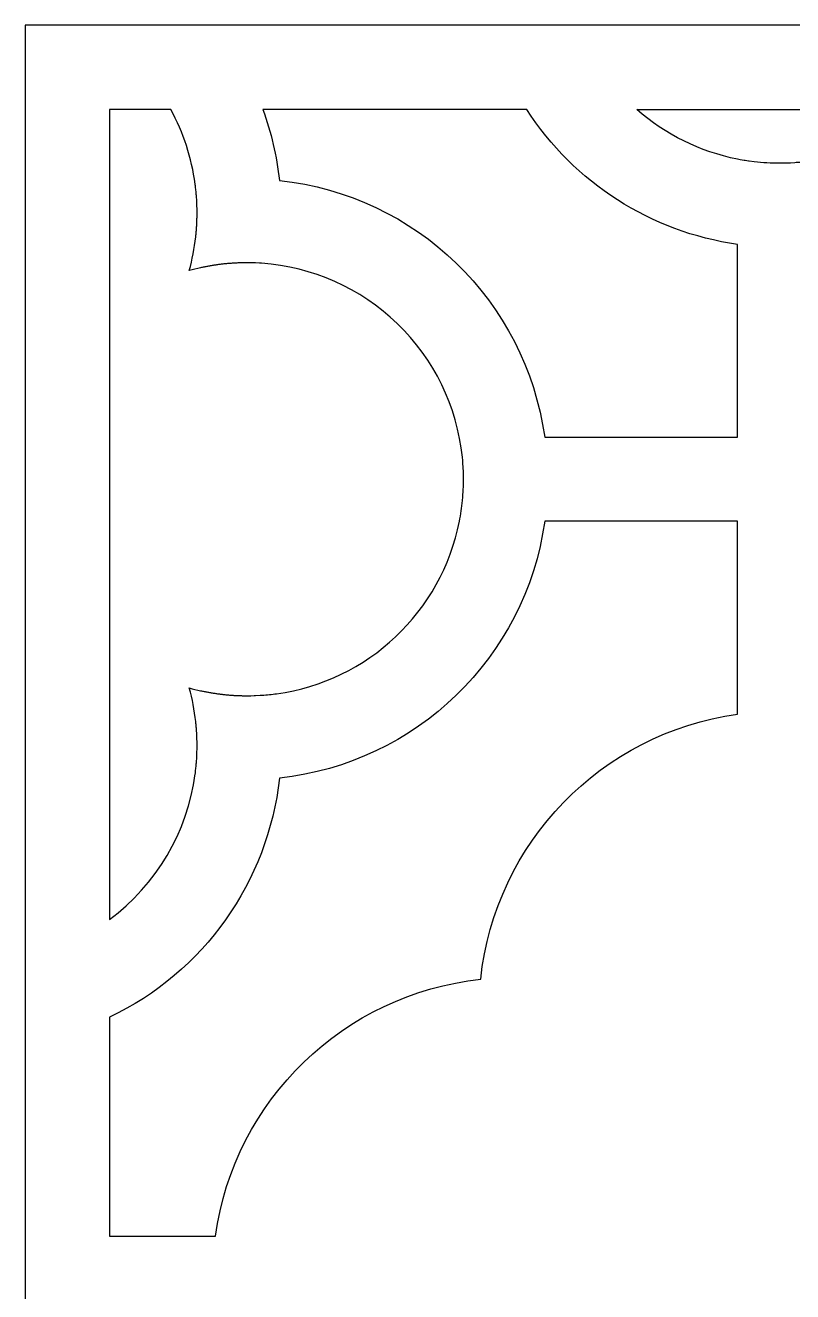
# Model space of a CAD drawing. Header units: centimetres. Extents: x -7.4 to -1.5, y -9 to 2.2.
# Drawn here: x -7.44 to -6.471, y 0.636 to 2.235 of the extents above; entities that cross this region are included whole.
import ezdxf

# ---------------------------------------------------------------- set-up
doc = ezdxf.new("R2010")
doc.units = ezdxf.units.CM
doc.header["$MEASUREMENT"] = 0
doc.layers.add('layer 1', color=7, linetype='Continuous')

msp = doc.modelspace()

# ---------------------------------------------------------------- linework, layer by layer
at = {"layer": 'layer 1', "color": 250}
for points, knots in [([(-7.43951, 2.23468), (-7.43951, 2.23468), (-7.33331, 2.23468), (-7.33331, 2.23468), (-7.33331, 2.23468), (-7.33331, 2.23468), (-1.60574, 2.23468), (-1.60574, 2.23468), (-1.60574, 2.23468), (-1.60574, 2.23468), (-1.49953, 2.23468), (-1.49953, 2.23468), (-1.49953, 2.23468), (-1.49953, 2.23468), (-1.49953, 2.12848), (-1.49953, 2.12848), (-1.49953, 2.12848), (-1.49953, 2.12848), (-1.49953, -8.89401), (-1.49953, -8.89401), (-1.49953, -8.89401), (-1.49953, -8.89401), (-1.49953, -9.00021), (-1.49953, -9.00021), (-1.49953, -9.00021), (-1.49953, -9.00021), (-1.60574, -9.00021), (-1.60574, -9.00021), (-1.60574, -9.00021), (-1.60574, -9.00021), (-7.33331, -9.00021), (-7.33331, -9.00021), (-7.33331, -9.00021), (-7.33331, -9.00021), (-7.43951, -9.00021), (-7.43951, -9.00021), (-7.43951, -9.00021), (-7.43951, -9.00021), (-7.43951, -8.89401), (-7.43951, -8.89401), (-7.43951, -8.89401), (-7.43951, -8.89401), (-7.43951, 2.12848), (-7.43951, 2.12848), (-7.43951, 2.12848), (-7.43951, 2.12848), (-7.43951, 2.23468), (-7.43951, 2.23468)], [0, 0, 0, 0, 0.0769231, 0.0769231, 0.0769231, 0.0769231, 0.1538462, 0.1538462, 0.1538462, 0.1538462, 0.2307692, 0.2307692, 0.2307692, 0.2307692, 0.3076923, 0.3076923, 0.3076923, 0.3076923, 0.3846154, 0.3846154, 0.3846154, 0.3846154, 0.4615385, 0.4615385, 0.4615385, 0.4615385, 0.5384615, 0.5384615, 0.5384615, 0.5384615, 0.6153846, 0.6153846, 0.6153846, 0.6153846, 0.6923077, 0.6923077, 0.6923077, 0.6923077, 0.7692308, 0.7692308, 0.7692308, 0.7692308, 0.8461538, 0.8461538, 0.8461538, 0.8461538, 1, 1, 1, 1]), ([(-7.25585, 2.12848), (-7.2399, 2.0992), (-7.22947, 2.06723), (-7.22508, 2.0342), (-7.22508, 2.0342), (-7.22508, 2.0342), (-7.22492, 2.03305), (-7.22492, 2.03305), (-7.22492, 2.03305), (-7.22492, 2.03305), (-7.22479, 2.03189), (-7.22479, 2.03189), (-7.22479, 2.03189), (-7.22479, 2.03189), (-7.22451, 2.02957), (-7.22451, 2.02957), (-7.22451, 2.02957), (-7.22451, 2.02957), (-7.2243, 2.02784), (-7.2243, 2.02784), (-7.2243, 2.02784), (-7.2243, 2.02784), (-7.22417, 2.0267), (-7.22417, 2.0267), (-7.22417, 2.0267), (-7.22417, 2.0267), (-7.224, 2.02494), (-7.224, 2.02494), (-7.224, 2.02494), (-7.224, 2.02494), (-7.22386, 2.02345), (-7.22386, 2.02345), (-7.22386, 2.02345), (-7.22386, 2.02345), (-7.22374, 2.02204), (-7.22374, 2.02204), (-7.22374, 2.02204), (-7.22374, 2.02204), (-7.22364, 2.02085), (-7.22364, 2.02085), (-7.22364, 2.02085), (-7.22364, 2.02085), (-7.22356, 2.01987), (-7.22356, 2.01987), (-7.22356, 2.01987), (-7.22356, 2.01987), (-7.22345, 2.01852), (-7.22345, 2.01852), (-7.22345, 2.01852), (-7.22345, 2.01852), (-7.22311, 2.01327), (-7.22311, 2.01327), (-7.22311, 2.01327), (-7.22311, 2.01327), (-7.22304, 2.0121), (-7.22304, 2.0121), (-7.22304, 2.0121), (-7.22304, 2.0121), (-7.223, 2.01092), (-7.223, 2.01092), (-7.223, 2.01092), (-7.223, 2.01092), (-7.22293, 2.00975), (-7.22293, 2.00975), (-7.22293, 2.00975), (-7.22293, 2.00975), (-7.22289, 2.00856), (-7.22289, 2.00856), (-7.22289, 2.00856), (-7.22289, 2.00856), (-7.22283, 2.00683), (-7.22283, 2.00683), (-7.22283, 2.00683), (-7.22283, 2.00683), (-7.22272, 2.00291), (-7.22272, 2.00291), (-7.22272, 2.00291), (-7.22272, 2.00291), (-7.22271, 2.00144), (-7.22271, 2.00144), (-7.22271, 2.00144), (-7.22271, 2.00144), (-7.22267, 1.99965), (-7.22267, 1.99965), (-7.22267, 1.99965), (-7.22267, 1.99965), (-7.22265, 1.9979), (-7.22265, 1.9979), (-7.22265, 1.9979), (-7.22265, 1.9979), (-7.22267, 1.99671), (-7.22267, 1.99671), (-7.22267, 1.99671), (-7.22267, 1.99671), (-7.22267, 1.99554), (-7.22267, 1.99554), (-7.22267, 1.99554), (-7.22267, 1.99554), (-7.22271, 1.99435), (-7.22271, 1.99435), (-7.22271, 1.99435), (-7.22271, 1.99435), (-7.22271, 1.99317), (-7.22271, 1.99317), (-7.22271, 1.99317), (-7.22271, 1.99317), (-7.22274, 1.992), (-7.22274, 1.992), (-7.22274, 1.992), (-7.22274, 1.992), (-7.22276, 1.99081), (-7.22276, 1.99081), (-7.22276, 1.99081), (-7.22276, 1.99081), (-7.22279, 1.98964), (-7.22279, 1.98964), (-7.22279, 1.98964), (-7.22279, 1.98964), (-7.22283, 1.98847), (-7.22283, 1.98847), (-7.22283, 1.98847), (-7.22283, 1.98847), (-7.22289, 1.9873), (-7.22289, 1.9873), (-7.22289, 1.9873), (-7.22289, 1.9873), (-7.22293, 1.9861), (-7.22293, 1.9861), (-7.22293, 1.9861), (-7.22293, 1.9861), (-7.223, 1.98493), (-7.223, 1.98493), (-7.223, 1.98493), (-7.223, 1.98493), (-7.22304, 1.98377), (-7.22304, 1.98377), (-7.22304, 1.98377), (-7.22304, 1.98377), (-7.22311, 1.9826), (-7.22311, 1.9826), (-7.22311, 1.9826), (-7.22311, 1.9826), (-7.22316, 1.98144), (-7.22316, 1.98144), (-7.22316, 1.98144), (-7.22316, 1.98144), (-7.22324, 1.98026), (-7.22324, 1.98026), (-7.22324, 1.98026), (-7.22324, 1.98026), (-7.2233, 1.97911), (-7.2233, 1.97911), (-7.2233, 1.97911), (-7.2233, 1.97911), (-7.2234, 1.97794), (-7.2234, 1.97794), (-7.2234, 1.97794), (-7.2234, 1.97794), (-7.22348, 1.9768), (-7.22348, 1.9768), (-7.22348, 1.9768), (-7.22348, 1.9768), (-7.22358, 1.97561), (-7.22358, 1.97561), (-7.22358, 1.97561), (-7.22358, 1.97561), (-7.22367, 1.97446), (-7.22367, 1.97446), (-7.22367, 1.97446), (-7.22367, 1.97446), (-7.2238, 1.97328), (-7.2238, 1.97328), (-7.2238, 1.97328), (-7.2238, 1.97328), (-7.22389, 1.97214), (-7.22389, 1.97214), (-7.22389, 1.97214), (-7.22389, 1.97214), (-7.224, 1.97098), (-7.224, 1.97098), (-7.224, 1.97098), (-7.224, 1.97098), (-7.22409, 1.96985), (-7.22409, 1.96985), (-7.22409, 1.96985), (-7.22409, 1.96985), (-7.22422, 1.96869), (-7.22422, 1.96869), (-7.22422, 1.96869), (-7.22422, 1.96869), (-7.22435, 1.96754), (-7.22435, 1.96754), (-7.22435, 1.96754), (-7.22593, 1.95316), (-7.22866, 1.93894), (-7.23252, 1.925), (-7.23252, 1.925), (-7.22779, 1.92628), (-7.22303, 1.92745), (-7.21825, 1.92849), (-7.21825, 1.92849), (-7.21825, 1.92849), (-7.21713, 1.92874), (-7.21713, 1.92874), (-7.21713, 1.92874), (-7.21713, 1.92874), (-7.21602, 1.92897), (-7.21602, 1.92897), (-7.21602, 1.92897), (-7.21602, 1.92897), (-7.2149, 1.92922), (-7.2149, 1.92922), (-7.2149, 1.92922), (-7.2149, 1.92922), (-7.21378, 1.92943), (-7.21378, 1.92943), (-7.21378, 1.92943), (-7.21378, 1.92943), (-7.21267, 1.92966), (-7.21267, 1.92966), (-7.21267, 1.92966), (-7.21267, 1.92966), (-7.21156, 1.92987), (-7.21156, 1.92987), (-7.21156, 1.92987), (-7.21156, 1.92987), (-7.21044, 1.93009), (-7.21044, 1.93009), (-7.21044, 1.93009), (-7.21044, 1.93009), (-7.20932, 1.93028), (-7.20932, 1.93028), (-7.20932, 1.93028), (-7.20932, 1.93028), (-7.20818, 1.93051), (-7.20818, 1.93051), (-7.20818, 1.93051), (-7.20818, 1.93051), (-7.20708, 1.9307), (-7.20708, 1.9307), (-7.20708, 1.9307), (-7.20708, 1.9307), (-7.20593, 1.93092), (-7.20593, 1.93092), (-7.20593, 1.93092), (-7.20593, 1.93092), (-7.20482, 1.93108), (-7.20482, 1.93108), (-7.20482, 1.93108), (-7.20482, 1.93108), (-7.20368, 1.93127), (-7.20368, 1.93127), (-7.20368, 1.93127), (-7.20368, 1.93127), (-7.20255, 1.93146), (-7.20255, 1.93146), (-7.20255, 1.93146), (-7.20255, 1.93146), (-7.20141, 1.93164), (-7.20141, 1.93164), (-7.20141, 1.93164), (-7.20141, 1.93164), (-7.20028, 1.93181), (-7.20028, 1.93181), (-7.20028, 1.93181), (-7.20028, 1.93181), (-7.19914, 1.93198), (-7.19914, 1.93198), (-7.19914, 1.93198), (-7.19914, 1.93198), (-7.19798, 1.93214), (-7.19798, 1.93214), (-7.19798, 1.93214), (-7.19798, 1.93214), (-7.19683, 1.93232), (-7.19683, 1.93232), (-7.19683, 1.93232), (-7.19683, 1.93232), (-7.19572, 1.93246), (-7.19572, 1.93246), (-7.19572, 1.93246), (-7.19572, 1.93246), (-7.19456, 1.93261), (-7.19456, 1.93261), (-7.19456, 1.93261), (-7.19456, 1.93261), (-7.19342, 1.93274), (-7.19342, 1.93274), (-7.19342, 1.93274), (-7.19342, 1.93274), (-7.19227, 1.9329), (-7.19227, 1.9329), (-7.19227, 1.9329), (-7.19227, 1.9329), (-7.19113, 1.93302), (-7.19113, 1.93302), (-7.19113, 1.93302), (-7.19113, 1.93302), (-7.18998, 1.93316), (-7.18998, 1.93316), (-7.18998, 1.93316), (-7.18998, 1.93316), (-7.18883, 1.93329), (-7.18883, 1.93329), (-7.18883, 1.93329), (-7.18883, 1.93329), (-7.18767, 1.93342), (-7.18767, 1.93342), (-7.18767, 1.93342), (-7.18767, 1.93342), (-7.18653, 1.93352), (-7.18653, 1.93352), (-7.18653, 1.93352), (-7.18653, 1.93352), (-7.18538, 1.93363), (-7.18538, 1.93363), (-7.18538, 1.93363), (-7.18538, 1.93363), (-7.18424, 1.93372), (-7.18424, 1.93372), (-7.18424, 1.93372), (-7.18424, 1.93372), (-7.18306, 1.93384), (-7.18306, 1.93384), (-7.18306, 1.93384), (-7.18306, 1.93384), (-7.18191, 1.93394), (-7.18191, 1.93394), (-7.18191, 1.93394), (-7.18191, 1.93394), (-7.18073, 1.93403), (-7.18073, 1.93403), (-7.18073, 1.93403), (-7.18073, 1.93403), (-7.17959, 1.93412), (-7.17959, 1.93412), (-7.17959, 1.93412), (-7.17959, 1.93412), (-7.1784, 1.93422), (-7.1784, 1.93422), (-7.1784, 1.93422), (-7.1784, 1.93422), (-7.17726, 1.93428), (-7.17726, 1.93428), (-7.17726, 1.93428), (-7.17726, 1.93428), (-7.17608, 1.93436), (-7.17608, 1.93436), (-7.17608, 1.93436), (-7.17608, 1.93436), (-7.17492, 1.93441), (-7.17492, 1.93441), (-7.17492, 1.93441), (-7.17492, 1.93441), (-7.17373, 1.93448), (-7.17373, 1.93448), (-7.17373, 1.93448), (-7.17373, 1.93448), (-7.17259, 1.93452), (-7.17259, 1.93452), (-7.17259, 1.93452), (-7.17259, 1.93452), (-7.1714, 1.93459), (-7.1714, 1.93459), (-7.1714, 1.93459), (-7.1714, 1.93459), (-7.17022, 1.93463), (-7.17022, 1.93463), (-7.17022, 1.93463), (-7.17022, 1.93463), (-7.16905, 1.93469), (-7.16905, 1.93469), (-7.16905, 1.93469), (-7.16905, 1.93469), (-7.16788, 1.93472), (-7.16788, 1.93472), (-7.16788, 1.93472), (-7.16788, 1.93472), (-7.1667, 1.93476), (-7.1667, 1.93476), (-7.1667, 1.93476), (-7.1667, 1.93476), (-7.16553, 1.93478), (-7.16553, 1.93478), (-7.16553, 1.93478), (-7.16553, 1.93478), (-7.16434, 1.93481), (-7.16434, 1.93481), (-7.16434, 1.93481), (-7.16434, 1.93481), (-7.16317, 1.93481), (-7.16317, 1.93481), (-7.16317, 1.93481), (-7.16317, 1.93481), (-7.16198, 1.93484), (-7.16198, 1.93484), (-7.16198, 1.93484), (-7.16198, 1.93484), (-7.16081, 1.93484), (-7.16081, 1.93484), (-7.16081, 1.93484), (-7.16081, 1.93484), (-7.15962, 1.93486), (-7.15962, 1.93486), (-7.15962, 1.93486), (-7.15962, 1.93486), (-7.15843, 1.93484), (-7.15843, 1.93484), (-7.15843, 1.93484), (-7.15843, 1.93484), (-7.157, 1.93483), (-7.157, 1.93483), (-7.157, 1.93483), (-7.157, 1.93483), (-7.15548, 1.93481), (-7.15548, 1.93481), (-7.15548, 1.93481), (-7.15548, 1.93481), (-7.15042, 1.93468), (-7.15042, 1.93468), (-7.15042, 1.93468), (-7.15042, 1.93468), (-7.14897, 1.93463), (-7.14897, 1.93463), (-7.14897, 1.93463), (-7.14897, 1.93463), (-7.14368, 1.93437), (-7.14368, 1.93437), (-7.14368, 1.93437), (-7.14368, 1.93437), (-7.14251, 1.93429), (-7.14251, 1.93429), (-7.14251, 1.93429), (-7.14251, 1.93429), (-7.14133, 1.93423), (-7.14133, 1.93423), (-7.14133, 1.93423), (-7.07701, 1.92971), (-7.01628, 1.9027), (-6.96983, 1.85797), (-6.96983, 1.85797), (-6.92335, 1.81323), (-6.89424, 1.75341), (-6.88766, 1.68923), (-6.88766, 1.68923), (-6.88766, 1.68923), (-6.88726, 1.68508), (-6.88726, 1.68508), (-6.88726, 1.68508), (-6.88726, 1.68508), (-6.88713, 1.68343), (-6.88713, 1.68343), (-6.88713, 1.68343), (-6.88684, 1.67965), (-6.88661, 1.67587), (-6.88645, 1.67209), (-6.88645, 1.67209), (-6.88645, 1.67209), (-6.88641, 1.67082), (-6.88641, 1.67082), (-6.88641, 1.67082), (-6.88641, 1.67082), (-6.88634, 1.66913), (-6.88634, 1.66913), (-6.88634, 1.66913), (-6.88634, 1.66913), (-6.88628, 1.66672), (-6.88628, 1.66672), (-6.88628, 1.66672), (-6.88628, 1.66672), (-6.88628, 1.66573), (-6.88628, 1.66573), (-6.88628, 1.66573), (-6.88628, 1.66573), (-6.88624, 1.66404), (-6.88624, 1.66404), (-6.88624, 1.66404), (-6.88624, 1.66404), (-6.88623, 1.66232), (-6.88623, 1.66232), (-6.88623, 1.66232), (-6.88623, 1.66232), (-6.88623, 1.66064), (-6.88623, 1.66064), (-6.88623, 1.66064), (-6.88623, 1.66064), (-6.88624, 1.65895), (-6.88624, 1.65895), (-6.88624, 1.65895), (-6.88624, 1.65895), (-6.88627, 1.6576), (-6.88627, 1.6576), (-6.88627, 1.6576), (-6.88627, 1.6576), (-6.88628, 1.6564), (-6.88628, 1.6564), (-6.88628, 1.6564), (-6.88628, 1.6564), (-6.88631, 1.65471), (-6.88631, 1.65471), (-6.88631, 1.65471), (-6.88631, 1.65471), (-6.88638, 1.653), (-6.88638, 1.653), (-6.88638, 1.653), (-6.88638, 1.653), (-6.88641, 1.65184), (-6.88641, 1.65184), (-6.88641, 1.65184), (-6.88658, 1.64747), (-6.88684, 1.6431), (-6.88719, 1.63874), (-6.88719, 1.63874), (-6.88719, 1.63874), (-6.88755, 1.63455), (-6.88755, 1.63455), (-6.88755, 1.63455), (-6.88846, 1.62578), (-6.88974, 1.61706), (-6.89141, 1.6084), (-6.89141, 1.6084), (-6.91389, 1.494), (-7.00675, 1.40649), (-7.12225, 1.39065), (-7.12225, 1.39065), (-7.1283, 1.38981), (-7.13437, 1.38918), (-7.14046, 1.38877), (-7.14046, 1.38877), (-7.14046, 1.38877), (-7.1419, 1.38866), (-7.1419, 1.38866), (-7.1419, 1.38866), (-7.1419, 1.38866), (-7.14309, 1.3886), (-7.14309, 1.3886), (-7.14309, 1.3886), (-7.14309, 1.3886), (-7.14897, 1.38831), (-7.14897, 1.38831), (-7.14897, 1.38831), (-7.14897, 1.38831), (-7.15042, 1.38824), (-7.15042, 1.38824), (-7.15042, 1.38824), (-7.15042, 1.38824), (-7.15461, 1.38812), (-7.15461, 1.38812), (-7.15461, 1.38812), (-7.15461, 1.38812), (-7.15608, 1.38811), (-7.15608, 1.38811), (-7.15608, 1.38811), (-7.15608, 1.38811), (-7.15786, 1.38808), (-7.15786, 1.38808), (-7.15786, 1.38808), (-7.15786, 1.38808), (-7.15962, 1.38807), (-7.15962, 1.38807), (-7.15962, 1.38807), (-7.15962, 1.38807), (-7.16081, 1.38808), (-7.16081, 1.38808), (-7.16081, 1.38808), (-7.16081, 1.38808), (-7.16198, 1.38808), (-7.16198, 1.38808), (-7.16198, 1.38808), (-7.16198, 1.38808), (-7.16317, 1.38811), (-7.16317, 1.38811), (-7.16317, 1.38811), (-7.16317, 1.38811), (-7.16434, 1.38811), (-7.16434, 1.38811), (-7.16434, 1.38811), (-7.16434, 1.38811), (-7.16553, 1.38815), (-7.16553, 1.38815), (-7.16553, 1.38815), (-7.16553, 1.38815), (-7.1667, 1.38817), (-7.1667, 1.38817), (-7.1667, 1.38817), (-7.1667, 1.38817), (-7.16788, 1.3882), (-7.16788, 1.3882), (-7.16788, 1.3882), (-7.16788, 1.3882), (-7.16905, 1.38823), (-7.16905, 1.38823), (-7.16905, 1.38823), (-7.16905, 1.38823), (-7.17022, 1.3883), (-7.17022, 1.3883), (-7.17022, 1.3883), (-7.17022, 1.3883), (-7.1714, 1.38834), (-7.1714, 1.38834), (-7.1714, 1.38834), (-7.1714, 1.38834), (-7.17259, 1.3884), (-7.17259, 1.3884), (-7.17259, 1.3884), (-7.17259, 1.3884), (-7.17373, 1.38845), (-7.17373, 1.38845), (-7.17373, 1.38845), (-7.17373, 1.38845), (-7.17492, 1.38851), (-7.17492, 1.38851), (-7.17492, 1.38851), (-7.17492, 1.38851), (-7.17607, 1.38858), (-7.17607, 1.38858), (-7.17607, 1.38858), (-7.17607, 1.38858), (-7.17725, 1.38865), (-7.17725, 1.38865), (-7.17725, 1.38865), (-7.17725, 1.38865), (-7.17839, 1.38871), (-7.17839, 1.38871), (-7.17839, 1.38871), (-7.17839, 1.38871), (-7.17958, 1.3888), (-7.17958, 1.3888), (-7.17958, 1.3888), (-7.17958, 1.3888), (-7.18072, 1.38889), (-7.18072, 1.38889), (-7.18072, 1.38889), (-7.18072, 1.38889), (-7.1819, 1.38899), (-7.1819, 1.38899), (-7.1819, 1.38899), (-7.1819, 1.38899), (-7.18304, 1.38908), (-7.18304, 1.38908), (-7.18304, 1.38908), (-7.18304, 1.38908), (-7.1842, 1.3892), (-7.1842, 1.3892), (-7.1842, 1.3892), (-7.1842, 1.3892), (-7.18536, 1.3893), (-7.18536, 1.3893), (-7.18536, 1.3893), (-7.18536, 1.3893), (-7.18651, 1.38942), (-7.18651, 1.38942), (-7.18651, 1.38942), (-7.18651, 1.38942), (-7.18765, 1.3895), (-7.18765, 1.3895), (-7.18765, 1.3895), (-7.18765, 1.3895), (-7.18882, 1.38963), (-7.18882, 1.38963), (-7.18882, 1.38963), (-7.18882, 1.38963), (-7.18995, 1.38976), (-7.18995, 1.38976), (-7.18995, 1.38976), (-7.18995, 1.38976), (-7.1911, 1.3899), (-7.1911, 1.3899), (-7.1911, 1.3899), (-7.1911, 1.3899), (-7.19226, 1.39002), (-7.19226, 1.39002), (-7.19226, 1.39002), (-7.19226, 1.39002), (-7.1934, 1.39019), (-7.1934, 1.39019), (-7.1934, 1.39019), (-7.1934, 1.39019), (-7.19454, 1.39031), (-7.19454, 1.39031), (-7.19454, 1.39031), (-7.19454, 1.39031), (-7.1957, 1.39047), (-7.1957, 1.39047), (-7.1957, 1.39047), (-7.1957, 1.39047), (-7.19681, 1.3906), (-7.19681, 1.3906), (-7.19681, 1.3906), (-7.19681, 1.3906), (-7.19795, 1.39078), (-7.19795, 1.39078), (-7.19795, 1.39078), (-7.19795, 1.39078), (-7.1991, 1.39094), (-7.1991, 1.39094), (-7.1991, 1.39094), (-7.1991, 1.39094), (-7.20025, 1.39112), (-7.20025, 1.39112), (-7.20025, 1.39112), (-7.20025, 1.39112), (-7.20137, 1.39128), (-7.20137, 1.39128), (-7.20137, 1.39128), (-7.20137, 1.39128), (-7.20252, 1.39147), (-7.20252, 1.39147), (-7.20252, 1.39147), (-7.20252, 1.39147), (-7.20363, 1.39166), (-7.20363, 1.39166), (-7.20363, 1.39166), (-7.20363, 1.39166), (-7.20478, 1.39184), (-7.20478, 1.39184), (-7.20478, 1.39184), (-7.20478, 1.39184), (-7.2059, 1.39202), (-7.2059, 1.39202), (-7.2059, 1.39202), (-7.2059, 1.39202), (-7.20705, 1.39223), (-7.20705, 1.39223), (-7.20705, 1.39223), (-7.20705, 1.39223), (-7.20816, 1.39242), (-7.20816, 1.39242), (-7.20816, 1.39242), (-7.20816, 1.39242), (-7.20928, 1.39264), (-7.20928, 1.39264), (-7.20928, 1.39264), (-7.20928, 1.39264), (-7.2104, 1.39283), (-7.2104, 1.39283), (-7.2104, 1.39283), (-7.2104, 1.39283), (-7.21151, 1.39305), (-7.21151, 1.39305), (-7.21151, 1.39305), (-7.21151, 1.39305), (-7.21264, 1.39327), (-7.21264, 1.39327), (-7.21264, 1.39327), (-7.21264, 1.39327), (-7.21375, 1.39349), (-7.21375, 1.39349), (-7.21375, 1.39349), (-7.21375, 1.39349), (-7.21486, 1.39371), (-7.21486, 1.39371), (-7.21486, 1.39371), (-7.21486, 1.39371), (-7.21598, 1.39396), (-7.21598, 1.39396), (-7.21598, 1.39396), (-7.21598, 1.39396), (-7.21709, 1.39418), (-7.21709, 1.39418), (-7.21709, 1.39418), (-7.21709, 1.39418), (-7.21821, 1.39444), (-7.21821, 1.39444), (-7.21821, 1.39444), (-7.22299, 1.39547), (-7.22774, 1.39664), (-7.23246, 1.39793), (-7.23246, 1.39793), (-7.22865, 1.38399), (-7.22594, 1.36976), (-7.22436, 1.35539), (-7.22436, 1.35539), (-7.22436, 1.35539), (-7.22423, 1.35424), (-7.22423, 1.35424), (-7.22423, 1.35424), (-7.22423, 1.35424), (-7.22411, 1.35308), (-7.22411, 1.35308), (-7.22411, 1.35308), (-7.22411, 1.35308), (-7.224, 1.35193), (-7.224, 1.35193), (-7.224, 1.35193), (-7.224, 1.35193), (-7.22389, 1.3508), (-7.22389, 1.3508), (-7.22389, 1.3508), (-7.22389, 1.3508), (-7.2238, 1.34964), (-7.2238, 1.34964), (-7.2238, 1.34964), (-7.2238, 1.34964), (-7.22367, 1.34846), (-7.22367, 1.34846), (-7.22367, 1.34846), (-7.22367, 1.34846), (-7.22358, 1.34732), (-7.22358, 1.34732), (-7.22358, 1.34732), (-7.22358, 1.34732), (-7.22348, 1.34614), (-7.22348, 1.34614), (-7.22348, 1.34614), (-7.22348, 1.34614), (-7.2234, 1.34498), (-7.2234, 1.34498), (-7.2234, 1.34498), (-7.2234, 1.34498), (-7.2233, 1.34381), (-7.2233, 1.34381), (-7.2233, 1.34381), (-7.2233, 1.34381), (-7.22324, 1.34267), (-7.22324, 1.34267), (-7.22324, 1.34267), (-7.22324, 1.34267), (-7.22316, 1.34148), (-7.22316, 1.34148), (-7.22316, 1.34148), (-7.22316, 1.34148), (-7.22311, 1.34033), (-7.22311, 1.34033), (-7.22311, 1.34033), (-7.22311, 1.34033), (-7.22304, 1.33915), (-7.22304, 1.33915), (-7.22304, 1.33915), (-7.22304, 1.33915), (-7.223, 1.33799), (-7.223, 1.33799), (-7.223, 1.33799), (-7.223, 1.33799), (-7.22293, 1.33681), (-7.22293, 1.33681), (-7.22293, 1.33681), (-7.22293, 1.33681), (-7.22289, 1.33564), (-7.22289, 1.33564), (-7.22289, 1.33564), (-7.22289, 1.33564), (-7.22283, 1.33446), (-7.22283, 1.33446), (-7.22283, 1.33446), (-7.22283, 1.33446), (-7.22279, 1.33329), (-7.22279, 1.33329), (-7.22279, 1.33329), (-7.22279, 1.33329), (-7.22276, 1.33211), (-7.22276, 1.33211), (-7.22276, 1.33211), (-7.22276, 1.33211), (-7.22274, 1.33092), (-7.22274, 1.33092), (-7.22274, 1.33092), (-7.22274, 1.33092), (-7.22271, 1.32975), (-7.22271, 1.32975), (-7.22271, 1.32975), (-7.22271, 1.32975), (-7.22271, 1.32857), (-7.22271, 1.32857), (-7.22271, 1.32857), (-7.22271, 1.32857), (-7.22267, 1.3274), (-7.22267, 1.3274), (-7.22267, 1.3274), (-7.22267, 1.3274), (-7.22267, 1.32621), (-7.22267, 1.32621), (-7.22267, 1.32621), (-7.22267, 1.32621), (-7.22265, 1.32503), (-7.22265, 1.32503), (-7.22265, 1.32503), (-7.22265, 1.32503), (-7.22267, 1.32385), (-7.22267, 1.32385), (-7.22267, 1.32385), (-7.22267, 1.32385), (-7.22269, 1.32242), (-7.22269, 1.32242), (-7.22269, 1.32242), (-7.22269, 1.32242), (-7.22271, 1.32089), (-7.22271, 1.32089), (-7.22271, 1.32089), (-7.22271, 1.32089), (-7.22279, 1.3169), (-7.22279, 1.3169), (-7.22279, 1.3169), (-7.22279, 1.3169), (-7.22289, 1.31436), (-7.22289, 1.31436), (-7.22289, 1.31436), (-7.22289, 1.31436), (-7.22293, 1.31319), (-7.22293, 1.31319), (-7.22293, 1.31319), (-7.22293, 1.31319), (-7.223, 1.312), (-7.223, 1.312), (-7.223, 1.312), (-7.223, 1.312), (-7.22303, 1.31098), (-7.22303, 1.31098), (-7.22303, 1.31098), (-7.22303, 1.31098), (-7.22311, 1.30966), (-7.22311, 1.30966), (-7.22311, 1.30966), (-7.22311, 1.30966), (-7.22344, 1.30454), (-7.22344, 1.30454), (-7.22344, 1.30454), (-7.22344, 1.30454), (-7.22355, 1.30322), (-7.22355, 1.30322), (-7.22355, 1.30322), (-7.22355, 1.30322), (-7.22364, 1.30207), (-7.22364, 1.30207), (-7.22364, 1.30207), (-7.22364, 1.30207), (-7.22374, 1.30089), (-7.22374, 1.30089), (-7.22374, 1.30089), (-7.22374, 1.30089), (-7.22385, 1.29974), (-7.22385, 1.29974), (-7.22385, 1.29974), (-7.22385, 1.29974), (-7.22394, 1.29863), (-7.22394, 1.29863), (-7.22394, 1.29863), (-7.22394, 1.29863), (-7.22409, 1.29698), (-7.22409, 1.29698), (-7.22409, 1.29698), (-7.22409, 1.29698), (-7.22424, 1.29566), (-7.22424, 1.29566), (-7.22424, 1.29566), (-7.22424, 1.29566), (-7.22444, 1.29394), (-7.22444, 1.29394), (-7.22444, 1.29394), (-7.22444, 1.29394), (-7.22469, 1.29182), (-7.22469, 1.29182), (-7.22469, 1.29182), (-7.22469, 1.29182), (-7.22485, 1.29047), (-7.22485, 1.29047), (-7.22485, 1.29047), (-7.22485, 1.29047), (-7.22501, 1.28929), (-7.22501, 1.28929), (-7.22501, 1.28929), (-7.2348, 1.2159), (-7.27389, 1.14954), (-7.33331, 1.10536), (-7.33331, 1.10536), (-7.33331, 1.10536), (-7.33331, 2.12848), (-7.33331, 2.12848), (-7.33331, 2.12848), (-7.33331, 2.12848), (-7.25585, 2.12848), (-7.25585, 2.12848)], [0, 0, 0, 0, 0.0040984, 0.0040984, 0.0040984, 0.0040984, 0.0081967, 0.0081967, 0.0081967, 0.0081967, 0.0122951, 0.0122951, 0.0122951, 0.0122951, 0.0163934, 0.0163934, 0.0163934, 0.0163934, 0.0204918, 0.0204918, 0.0204918, 0.0204918, 0.0245902, 0.0245902, 0.0245902, 0.0245902, 0.0286885, 0.0286885, 0.0286885, 0.0286885, 0.0327869, 0.0327869, 0.0327869, 0.0327869, 0.0368852, 0.0368852, 0.0368852, 0.0368852, 0.0409836, 0.0409836, 0.0409836, 0.0409836, 0.045082, 0.045082, 0.045082, 0.045082, 0.0491803, 0.0491803, 0.0491803, 0.0491803, 0.0532787, 0.0532787, 0.0532787, 0.0532787, 0.057377, 0.057377, 0.057377, 0.057377, 0.0614754, 0.0614754, 0.0614754, 0.0614754, 0.0655738, 0.0655738, 0.0655738, 0.0655738, 0.0696721, 0.0696721, 0.0696721, 0.0696721, 0.0737705, 0.0737705, 0.0737705, 0.0737705, 0.0778689, 0.0778689, 0.0778689, 0.0778689, 0.0819672, 0.0819672, 0.0819672, 0.0819672, 0.0860656, 0.0860656, 0.0860656, 0.0860656, 0.0901639, 0.0901639, 0.0901639, 0.0901639, 0.0942623, 0.0942623, 0.0942623, 0.0942623, 0.0983607, 0.0983607, 0.0983607, 0.0983607, 0.102459, 0.102459, 0.102459, 0.102459, 0.1065574, 0.1065574, 0.1065574, 0.1065574, 0.1106557, 0.1106557, 0.1106557, 0.1106557, 0.1147541, 0.1147541, 0.1147541, 0.1147541, 0.1188525, 0.1188525, 0.1188525, 0.1188525, 0.1229508, 0.1229508, 0.1229508, 0.1229508, 0.1270492, 0.1270492, 0.1270492, 0.1270492, 0.1311475, 0.1311475, 0.1311475, 0.1311475, 0.1352459, 0.1352459, 0.1352459, 0.1352459, 0.1393443, 0.1393443, 0.1393443, 0.1393443, 0.1434426, 0.1434426, 0.1434426, 0.1434426, 0.147541, 0.147541, 0.147541, 0.147541, 0.1516393, 0.1516393, 0.1516393, 0.1516393, 0.1557377, 0.1557377, 0.1557377, 0.1557377, 0.1598361, 0.1598361, 0.1598361, 0.1598361, 0.1639344, 0.1639344, 0.1639344, 0.1639344, 0.1680328, 0.1680328, 0.1680328, 0.1680328, 0.1721311, 0.1721311, 0.1721311, 0.1721311, 0.1762295, 0.1762295, 0.1762295, 0.1762295, 0.1803279, 0.1803279, 0.1803279, 0.1803279, 0.1844262, 0.1844262, 0.1844262, 0.1844262, 0.1885246, 0.1885246, 0.1885246, 0.1885246, 0.192623, 0.192623, 0.192623, 0.192623, 0.1967213, 0.1967213, 0.1967213, 0.1967213, 0.2008197, 0.2008197, 0.2008197, 0.2008197, 0.204918, 0.204918, 0.204918, 0.204918, 0.2090164, 0.2090164, 0.2090164, 0.2090164, 0.2131148, 0.2131148, 0.2131148, 0.2131148, 0.2172131, 0.2172131, 0.2172131, 0.2172131, 0.2213115, 0.2213115, 0.2213115, 0.2213115, 0.2254098, 0.2254098, 0.2254098, 0.2254098, 0.2295082, 0.2295082, 0.2295082, 0.2295082, 0.2336066, 0.2336066, 0.2336066, 0.2336066, 0.2377049, 0.2377049, 0.2377049, 0.2377049, 0.2418033, 0.2418033, 0.2418033, 0.2418033, 0.2459016, 0.2459016, 0.2459016, 0.2459016, 0.25, 0.25, 0.25, 0.25, 0.2540984, 0.2540984, 0.2540984, 0.2540984, 0.2581967, 0.2581967, 0.2581967, 0.2581967, 0.2622951, 0.2622951, 0.2622951, 0.2622951, 0.2663934, 0.2663934, 0.2663934, 0.2663934, 0.2704918, 0.2704918, 0.2704918, 0.2704918, 0.2745902, 0.2745902, 0.2745902, 0.2745902, 0.2786885, 0.2786885, 0.2786885, 0.2786885, 0.2827869, 0.2827869, 0.2827869, 0.2827869, 0.2868852, 0.2868852, 0.2868852, 0.2868852, 0.2909836, 0.2909836, 0.2909836, 0.2909836, 0.295082, 0.295082, 0.295082, 0.295082, 0.2991803, 0.2991803, 0.2991803, 0.2991803, 0.3032787, 0.3032787, 0.3032787, 0.3032787, 0.307377, 0.307377, 0.307377, 0.307377, 0.3114754, 0.3114754, 0.3114754, 0.3114754, 0.3155738, 0.3155738, 0.3155738, 0.3155738, 0.3196721, 0.3196721, 0.3196721, 0.3196721, 0.3237705, 0.3237705, 0.3237705, 0.3237705, 0.3278689, 0.3278689, 0.3278689, 0.3278689, 0.3319672, 0.3319672, 0.3319672, 0.3319672, 0.3360656, 0.3360656, 0.3360656, 0.3360656, 0.3401639, 0.3401639, 0.3401639, 0.3401639, 0.3442623, 0.3442623, 0.3442623, 0.3442623, 0.3483607, 0.3483607, 0.3483607, 0.3483607, 0.352459, 0.352459, 0.352459, 0.352459, 0.3565574, 0.3565574, 0.3565574, 0.3565574, 0.3606557, 0.3606557, 0.3606557, 0.3606557, 0.3647541, 0.3647541, 0.3647541, 0.3647541, 0.3688525, 0.3688525, 0.3688525, 0.3688525, 0.3729508, 0.3729508, 0.3729508, 0.3729508, 0.3770492, 0.3770492, 0.3770492, 0.3770492, 0.3811475, 0.3811475, 0.3811475, 0.3811475, 0.3852459, 0.3852459, 0.3852459, 0.3852459, 0.3893443, 0.3893443, 0.3893443, 0.3893443, 0.3934426, 0.3934426, 0.3934426, 0.3934426, 0.397541, 0.397541, 0.397541, 0.397541, 0.4016393, 0.4016393, 0.4016393, 0.4016393, 0.4057377, 0.4057377, 0.4057377, 0.4057377, 0.4098361, 0.4098361, 0.4098361, 0.4098361, 0.4139344, 0.4139344, 0.4139344, 0.4139344, 0.4180328, 0.4180328, 0.4180328, 0.4180328, 0.4221311, 0.4221311, 0.4221311, 0.4221311, 0.4262295, 0.4262295, 0.4262295, 0.4262295, 0.4303279, 0.4303279, 0.4303279, 0.4303279, 0.4344262, 0.4344262, 0.4344262, 0.4344262, 0.4385246, 0.4385246, 0.4385246, 0.4385246, 0.442623, 0.442623, 0.442623, 0.442623, 0.4467213, 0.4467213, 0.4467213, 0.4467213, 0.4508197, 0.4508197, 0.4508197, 0.4508197, 0.454918, 0.454918, 0.454918, 0.454918, 0.4590164, 0.4590164, 0.4590164, 0.4590164, 0.4631148, 0.4631148, 0.4631148, 0.4631148, 0.4672131, 0.4672131, 0.4672131, 0.4672131, 0.4713115, 0.4713115, 0.4713115, 0.4713115, 0.4754098, 0.4754098, 0.4754098, 0.4754098, 0.4795082, 0.4795082, 0.4795082, 0.4795082, 0.4836066, 0.4836066, 0.4836066, 0.4836066, 0.4877049, 0.4877049, 0.4877049, 0.4877049, 0.4918033, 0.4918033, 0.4918033, 0.4918033, 0.4959016, 0.4959016, 0.4959016, 0.4959016, 0.5, 0.5, 0.5, 0.5, 0.5040984, 0.5040984, 0.5040984, 0.5040984, 0.5081967, 0.5081967, 0.5081967, 0.5081967, 0.5122951, 0.5122951, 0.5122951, 0.5122951, 0.5163934, 0.5163934, 0.5163934, 0.5163934, 0.5204918, 0.5204918, 0.5204918, 0.5204918, 0.5245902, 0.5245902, 0.5245902, 0.5245902, 0.5286885, 0.5286885, 0.5286885, 0.5286885, 0.5327869, 0.5327869, 0.5327869, 0.5327869, 0.5368852, 0.5368852, 0.5368852, 0.5368852, 0.5409836, 0.5409836, 0.5409836, 0.5409836, 0.545082, 0.545082, 0.545082, 0.545082, 0.5491803, 0.5491803, 0.5491803, 0.5491803, 0.5532787, 0.5532787, 0.5532787, 0.5532787, 0.557377, 0.557377, 0.557377, 0.557377, 0.5614754, 0.5614754, 0.5614754, 0.5614754, 0.5655738, 0.5655738, 0.5655738, 0.5655738, 0.5696721, 0.5696721, 0.5696721, 0.5696721, 0.5737705, 0.5737705, 0.5737705, 0.5737705, 0.5778689, 0.5778689, 0.5778689, 0.5778689, 0.5819672, 0.5819672, 0.5819672, 0.5819672, 0.5860656, 0.5860656, 0.5860656, 0.5860656, 0.5901639, 0.5901639, 0.5901639, 0.5901639, 0.5942623, 0.5942623, 0.5942623, 0.5942623, 0.5983607, 0.5983607, 0.5983607, 0.5983607, 0.602459, 0.602459, 0.602459, 0.602459, 0.6065574, 0.6065574, 0.6065574, 0.6065574, 0.6106557, 0.6106557, 0.6106557, 0.6106557, 0.6147541, 0.6147541, 0.6147541, 0.6147541, 0.6188525, 0.6188525, 0.6188525, 0.6188525, 0.6229508, 0.6229508, 0.6229508, 0.6229508, 0.6270492, 0.6270492, 0.6270492, 0.6270492, 0.6311475, 0.6311475, 0.6311475, 0.6311475, 0.6352459, 0.6352459, 0.6352459, 0.6352459, 0.6393443, 0.6393443, 0.6393443, 0.6393443, 0.6434426, 0.6434426, 0.6434426, 0.6434426, 0.647541, 0.647541, 0.647541, 0.647541, 0.6516393, 0.6516393, 0.6516393, 0.6516393, 0.6557377, 0.6557377, 0.6557377, 0.6557377, 0.6598361, 0.6598361, 0.6598361, 0.6598361, 0.6639344, 0.6639344, 0.6639344, 0.6639344, 0.6680328, 0.6680328, 0.6680328, 0.6680328, 0.6721311, 0.6721311, 0.6721311, 0.6721311, 0.6762295, 0.6762295, 0.6762295, 0.6762295, 0.6803279, 0.6803279, 0.6803279, 0.6803279, 0.6844262, 0.6844262, 0.6844262, 0.6844262, 0.6885246, 0.6885246, 0.6885246, 0.6885246, 0.692623, 0.692623, 0.692623, 0.692623, 0.6967213, 0.6967213, 0.6967213, 0.6967213, 0.7008197, 0.7008197, 0.7008197, 0.7008197, 0.704918, 0.704918, 0.704918, 0.704918, 0.7090164, 0.7090164, 0.7090164, 0.7090164, 0.7131148, 0.7131148, 0.7131148, 0.7131148, 0.7172131, 0.7172131, 0.7172131, 0.7172131, 0.7213115, 0.7213115, 0.7213115, 0.7213115, 0.7254098, 0.7254098, 0.7254098, 0.7254098, 0.7295082, 0.7295082, 0.7295082, 0.7295082, 0.7336066, 0.7336066, 0.7336066, 0.7336066, 0.7377049, 0.7377049, 0.7377049, 0.7377049, 0.7418033, 0.7418033, 0.7418033, 0.7418033, 0.7459016, 0.7459016, 0.7459016, 0.7459016, 0.75, 0.75, 0.75, 0.75, 0.7540984, 0.7540984, 0.7540984, 0.7540984, 0.7581967, 0.7581967, 0.7581967, 0.7581967, 0.7622951, 0.7622951, 0.7622951, 0.7622951, 0.7663934, 0.7663934, 0.7663934, 0.7663934, 0.7704918, 0.7704918, 0.7704918, 0.7704918, 0.7745902, 0.7745902, 0.7745902, 0.7745902, 0.7786885, 0.7786885, 0.7786885, 0.7786885, 0.7827869, 0.7827869, 0.7827869, 0.7827869, 0.7868852, 0.7868852, 0.7868852, 0.7868852, 0.7909836, 0.7909836, 0.7909836, 0.7909836, 0.795082, 0.795082, 0.795082, 0.795082, 0.7991803, 0.7991803, 0.7991803, 0.7991803, 0.8032787, 0.8032787, 0.8032787, 0.8032787, 0.807377, 0.807377, 0.807377, 0.807377, 0.8114754, 0.8114754, 0.8114754, 0.8114754, 0.8155738, 0.8155738, 0.8155738, 0.8155738, 0.8196721, 0.8196721, 0.8196721, 0.8196721, 0.8237705, 0.8237705, 0.8237705, 0.8237705, 0.8278689, 0.8278689, 0.8278689, 0.8278689, 0.8319672, 0.8319672, 0.8319672, 0.8319672, 0.8360656, 0.8360656, 0.8360656, 0.8360656, 0.8401639, 0.8401639, 0.8401639, 0.8401639, 0.8442623, 0.8442623, 0.8442623, 0.8442623, 0.8483607, 0.8483607, 0.8483607, 0.8483607, 0.852459, 0.852459, 0.852459, 0.852459, 0.8565574, 0.8565574, 0.8565574, 0.8565574, 0.8606557, 0.8606557, 0.8606557, 0.8606557, 0.8647541, 0.8647541, 0.8647541, 0.8647541, 0.8688525, 0.8688525, 0.8688525, 0.8688525, 0.8729508, 0.8729508, 0.8729508, 0.8729508, 0.8770492, 0.8770492, 0.8770492, 0.8770492, 0.8811475, 0.8811475, 0.8811475, 0.8811475, 0.8852459, 0.8852459, 0.8852459, 0.8852459, 0.8893443, 0.8893443, 0.8893443, 0.8893443, 0.8934426, 0.8934426, 0.8934426, 0.8934426, 0.897541, 0.897541, 0.897541, 0.897541, 0.9016393, 0.9016393, 0.9016393, 0.9016393, 0.9057377, 0.9057377, 0.9057377, 0.9057377, 0.9098361, 0.9098361, 0.9098361, 0.9098361, 0.9139344, 0.9139344, 0.9139344, 0.9139344, 0.9180328, 0.9180328, 0.9180328, 0.9180328, 0.9221311, 0.9221311, 0.9221311, 0.9221311, 0.9262295, 0.9262295, 0.9262295, 0.9262295, 0.9303279, 0.9303279, 0.9303279, 0.9303279, 0.9344262, 0.9344262, 0.9344262, 0.9344262, 0.9385246, 0.9385246, 0.9385246, 0.9385246, 0.942623, 0.942623, 0.942623, 0.942623, 0.9467213, 0.9467213, 0.9467213, 0.9467213, 0.9508197, 0.9508197, 0.9508197, 0.9508197, 0.954918, 0.954918, 0.954918, 0.954918, 0.9590164, 0.9590164, 0.9590164, 0.9590164, 0.9631148, 0.9631148, 0.9631148, 0.9631148, 0.9672131, 0.9672131, 0.9672131, 0.9672131, 0.9713115, 0.9713115, 0.9713115, 0.9713115, 0.9754098, 0.9754098, 0.9754098, 0.9754098, 0.9795082, 0.9795082, 0.9795082, 0.9795082, 0.9836066, 0.9836066, 0.9836066, 0.9836066, 0.9877049, 0.9877049, 0.9877049, 0.9877049, 0.9918033, 0.9918033, 0.9918033, 0.9918033, 1, 1, 1, 1]), ([(-6.80639, 2.12848), (-6.74659, 2.03574), (-6.64956, 1.97355), (-6.5403, 1.958), (-6.5403, 1.958), (-6.5403, 1.958), (-6.5403, 1.90672), (-6.5403, 1.90672), (-6.5403, 1.90672), (-6.5403, 1.90672), (-6.5403, 1.88057), (-6.5403, 1.88057), (-6.5403, 1.88057), (-6.5403, 1.88057), (-6.5403, 1.80317), (-6.5403, 1.80317), (-6.5403, 1.80317), (-6.5403, 1.80317), (-6.5403, 1.71456), (-6.5403, 1.71456), (-6.5403, 1.71456), (-6.5403, 1.71456), (-6.66203, 1.71456), (-6.66203, 1.71456), (-6.66203, 1.71456), (-6.66203, 1.71456), (-6.78374, 1.71456), (-6.78374, 1.71456), (-6.78374, 1.71456), (-6.80795, 1.88672), (-6.94582, 2.02035), (-7.11868, 2.03884), (-7.11868, 2.03884), (-7.12197, 2.06946), (-7.12897, 2.09956), (-7.13956, 2.12848), (-7.13956, 2.12848), (-7.13956, 2.12848), (-6.80639, 2.12848), (-6.80639, 2.12848)], [0, 0, 0, 0, 0.0909091, 0.0909091, 0.0909091, 0.0909091, 0.1818182, 0.1818182, 0.1818182, 0.1818182, 0.2727273, 0.2727273, 0.2727273, 0.2727273, 0.3636364, 0.3636364, 0.3636364, 0.3636364, 0.4545455, 0.4545455, 0.4545455, 0.4545455, 0.5454545, 0.5454545, 0.5454545, 0.5454545, 0.6363636, 0.6363636, 0.6363636, 0.6363636, 0.7272727, 0.7272727, 0.7272727, 0.7272727, 0.8181818, 0.8181818, 0.8181818, 0.8181818, 1, 1, 1, 1]), ([(-6.30687, 2.12848), (-6.30687, 2.12848), (-6.66759, 2.12848), (-6.66759, 2.12848), (-6.66759, 2.12848), (-6.63143, 2.09668), (-6.58753, 2.07501), (-6.5403, 2.06564), (-6.5403, 2.06564), (-6.5403, 2.06564), (-6.53872, 2.06533), (-6.53872, 2.06533), (-6.53872, 2.06533), (-6.53872, 2.06533), (-6.53709, 2.06502), (-6.53709, 2.06502), (-6.53709, 2.06502), (-6.53709, 2.06502), (-6.53175, 2.06407), (-6.53175, 2.06407), (-6.53175, 2.06407), (-6.53175, 2.06407), (-6.53061, 2.0639), (-6.53061, 2.0639), (-6.53061, 2.0639), (-6.53061, 2.0639), (-6.52653, 2.06328), (-6.52653, 2.06328), (-6.52653, 2.06328), (-6.52653, 2.06328), (-6.52551, 2.06313), (-6.52551, 2.06313), (-6.52551, 2.06313), (-6.52551, 2.06313), (-6.51913, 2.06229), (-6.51913, 2.06229), (-6.51913, 2.06229), (-6.50852, 2.06108), (-6.49787, 2.06047), (-6.4872, 2.06047), (-6.4872, 2.06047), (-6.4872, 2.06047), (-6.48552, 2.06047), (-6.48552, 2.06047), (-6.48552, 2.06047), (-6.48552, 2.06047), (-6.48128, 2.06051), (-6.48128, 2.06051), (-6.48128, 2.06051), (-6.48128, 2.06051), (-6.48017, 2.06054), (-6.48017, 2.06054), (-6.48017, 2.06054), (-6.48017, 2.06054), (-6.4734, 2.06081), (-6.4734, 2.06081), (-6.4734, 2.06081), (-6.4734, 2.06081), (-6.46781, 2.06115), (-6.46781, 2.06115), (-6.46781, 2.06115), (-6.46781, 2.06115), (-6.46612, 2.06127), (-6.46612, 2.06127), (-6.46612, 2.06127), (-6.46612, 2.06127), (-6.46221, 2.06159), (-6.46221, 2.06159), (-6.46221, 2.06159), (-6.46221, 2.06159), (-6.46115, 2.0617), (-6.46115, 2.0617), (-6.46115, 2.0617), (-6.46115, 2.0617), (-6.45997, 2.0618), (-6.45997, 2.0618), (-6.45997, 2.0618), (-6.45997, 2.0618), (-6.45616, 2.06221), (-6.45616, 2.06221), (-6.45616, 2.06221), (-6.45616, 2.06221), (-6.45368, 2.06251), (-6.45368, 2.06251), (-6.45368, 2.06251), (-6.45368, 2.06251), (-6.45205, 2.06271), (-6.45205, 2.06271), (-6.45205, 2.06271), (-6.45205, 2.06271), (-6.45064, 2.06289), (-6.45064, 2.06289), (-6.45064, 2.06289), (-6.45064, 2.06289), (-6.44958, 2.06302), (-6.44958, 2.06302), (-6.44958, 2.06302), (-6.44958, 2.06302), (-6.44548, 2.06364), (-6.44548, 2.06364), (-6.44548, 2.06364), (-6.44168, 2.06425), (-6.4379, 2.06491), (-6.43412, 2.06563), (-6.43412, 2.06563), (-6.3869, 2.07503), (-6.34302, 2.09669), (-6.30687, 2.12848)], [0, 0, 0, 0, 0.0357143, 0.0357143, 0.0357143, 0.0357143, 0.0714286, 0.0714286, 0.0714286, 0.0714286, 0.1071429, 0.1071429, 0.1071429, 0.1071429, 0.1428571, 0.1428571, 0.1428571, 0.1428571, 0.1785714, 0.1785714, 0.1785714, 0.1785714, 0.2142857, 0.2142857, 0.2142857, 0.2142857, 0.25, 0.25, 0.25, 0.25, 0.2857143, 0.2857143, 0.2857143, 0.2857143, 0.3214286, 0.3214286, 0.3214286, 0.3214286, 0.3571429, 0.3571429, 0.3571429, 0.3571429, 0.3928571, 0.3928571, 0.3928571, 0.3928571, 0.4285714, 0.4285714, 0.4285714, 0.4285714, 0.4642857, 0.4642857, 0.4642857, 0.4642857, 0.5, 0.5, 0.5, 0.5, 0.5357143, 0.5357143, 0.5357143, 0.5357143, 0.5714286, 0.5714286, 0.5714286, 0.5714286, 0.6071429, 0.6071429, 0.6071429, 0.6071429, 0.6428571, 0.6428571, 0.6428571, 0.6428571, 0.6785714, 0.6785714, 0.6785714, 0.6785714, 0.7142857, 0.7142857, 0.7142857, 0.7142857, 0.75, 0.75, 0.75, 0.75, 0.7857143, 0.7857143, 0.7857143, 0.7857143, 0.8214286, 0.8214286, 0.8214286, 0.8214286, 0.8571429, 0.8571429, 0.8571429, 0.8571429, 0.8928571, 0.8928571, 0.8928571, 0.8928571, 0.9285714, 0.9285714, 0.9285714, 0.9285714, 1, 1, 1, 1]), ([(-7.33331, 0.98206), (-7.21419, 1.03873), (-7.13296, 1.15295), (-7.11868, 1.28409), (-7.11868, 1.28409), (-6.94583, 1.30271), (-6.80781, 1.43618), (-6.78374, 1.60836), (-6.78374, 1.60836), (-6.78374, 1.60836), (-6.66203, 1.60836), (-6.66203, 1.60836), (-6.66203, 1.60836), (-6.66203, 1.60836), (-6.5403, 1.60836), (-6.5403, 1.60836), (-6.5403, 1.60836), (-6.5403, 1.60836), (-6.5403, 1.51975), (-6.5403, 1.51975), (-6.5403, 1.51975), (-6.5403, 1.51975), (-6.5403, 1.44233), (-6.5403, 1.44233), (-6.5403, 1.44233), (-6.5403, 1.44233), (-6.5403, 1.4162), (-6.5403, 1.4162), (-6.5403, 1.4162), (-6.5403, 1.4162), (-6.5403, 1.36492), (-6.5403, 1.36492), (-6.5403, 1.36492), (-6.71246, 1.34073), (-6.84609, 1.20286), (-6.86457, 1.02999), (-6.86457, 1.02999), (-7.03743, 1.01137), (-7.17544, 0.87789), (-7.19951, 0.70572), (-7.19951, 0.70572), (-7.19951, 0.70572), (-7.25069, 0.70572), (-7.25069, 0.70572), (-7.25069, 0.70572), (-7.25069, 0.70572), (-7.3231, 0.70572), (-7.3231, 0.70572), (-7.3231, 0.70572), (-7.3231, 0.70572), (-7.33331, 0.70572), (-7.33331, 0.70572), (-7.33331, 0.70572), (-7.33331, 0.70572), (-7.33331, 0.98206), (-7.33331, 0.98206), (-7.33331, 0.98206), (-7.33331, 0.98206), (-7.33331, 0.98206), (-7.33331, 0.98206)], [0, 0, 0, 0, 0.0625, 0.0625, 0.0625, 0.0625, 0.125, 0.125, 0.125, 0.125, 0.1875, 0.1875, 0.1875, 0.1875, 0.25, 0.25, 0.25, 0.25, 0.3125, 0.3125, 0.3125, 0.3125, 0.375, 0.375, 0.375, 0.375, 0.4375, 0.4375, 0.4375, 0.4375, 0.5, 0.5, 0.5, 0.5, 0.5625, 0.5625, 0.5625, 0.5625, 0.625, 0.625, 0.625, 0.625, 0.6875, 0.6875, 0.6875, 0.6875, 0.75, 0.75, 0.75, 0.75, 0.8125, 0.8125, 0.8125, 0.8125, 0.875, 0.875, 0.875, 0.875, 1, 1, 1, 1])]:
    msp.add_open_spline(points, degree=3, knots=knots, dxfattribs=at)

doc.saveas('drawing.dxf')
